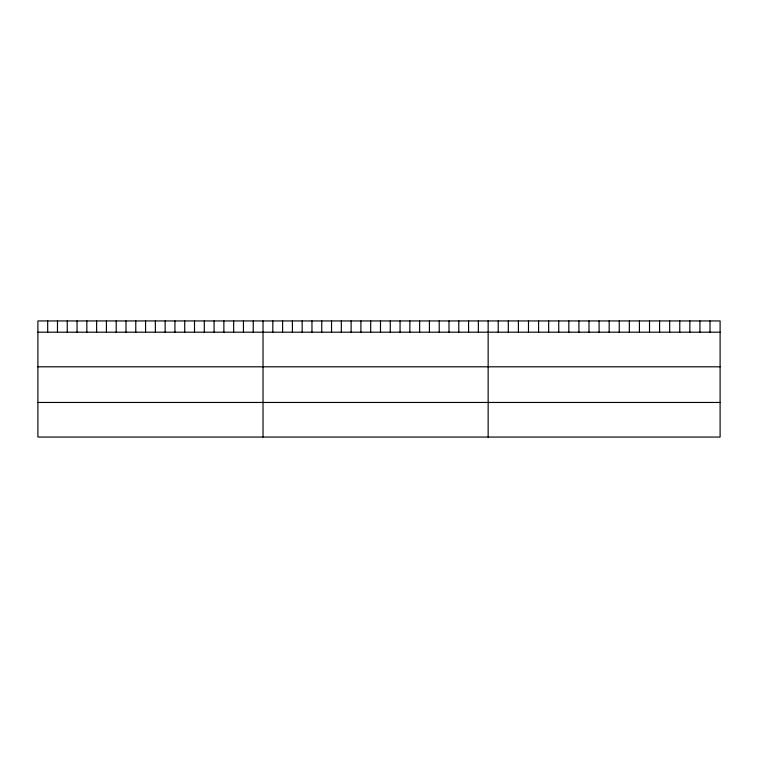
<?xml version="1.0" encoding="UTF-8"?>
<svg xmlns="http://www.w3.org/2000/svg" width="758" height="758" viewBox="0 0 758 758"><rect width="100%" height="100%" fill="white"/><g stroke="black" fill="none" stroke-linecap="round" stroke-linejoin="round"><path stroke-width="1.14" d="M720.1 332.194L720.1 437.063L37.9 437.063L37.9 320.937L720.1 320.937L720.1 332.194L37.9 332.194M37.9 366.806L720.1 366.806M37.9 402.46L720.1 402.46M710.019 320.937L710.019 332.194M699.928 320.937L699.928 332.194M689.846 320.937L689.846 332.194M679.765 320.937L679.765 332.194M669.674 320.937L669.674 332.194M659.593 320.937L659.593 332.194M649.511 320.937L649.511 332.194M639.42 320.937L639.42 332.194M629.339 320.937L629.339 332.194M619.258 320.937L619.258 332.194M609.167 320.937L609.167 332.194M599.085 320.937L599.085 332.194M588.994 320.937L588.994 332.194M578.913 320.937L578.913 332.194M568.832 320.937L568.832 332.194M558.741 320.937L558.741 332.194M548.659 320.937L548.659 332.194M538.578 320.937L538.578 332.194M528.487 320.937L528.487 332.194M518.406 320.937L518.406 332.194M508.324 320.937L508.324 332.194M498.233 320.937L498.233 332.194M488.152 320.937L488.152 437.063M478.364 320.937L478.364 332.194M468.577 320.937L468.577 332.194M458.789 320.937L458.789 332.194M449.001 320.937L449.001 332.194M439.214 320.937L439.214 332.194M429.426 320.937L429.426 332.194M419.638 320.937L419.638 332.194M409.851 320.937L409.851 332.194M400.063 320.937L400.063 332.194M390.275 320.937L390.275 332.194M380.488 320.937L380.488 332.194M370.69 320.937L370.69 332.194M360.903 320.937L360.903 332.194M351.115 320.937L351.115 332.194M341.327 320.937L341.327 332.194M331.54 320.937L331.54 332.194M321.752 320.937L321.752 332.194M311.964 320.937L311.964 332.194M302.177 320.937L302.177 332.194M292.389 320.937L292.389 332.194M282.601 320.937L282.601 332.194M272.814 320.937L272.814 332.194M263.026 320.937L263.026 437.063M253.238 320.937L253.238 332.194M243.451 320.937L243.451 332.194M233.663 320.937L233.663 332.194M223.875 320.937L223.875 332.194M214.088 320.937L214.088 332.194M204.3 320.937L204.3 332.194M194.512 320.937L194.512 332.194M184.725 320.937L184.725 332.194M174.937 320.937L174.937 332.194M165.149 320.937L165.149 332.194M155.362 320.937L155.362 332.194M145.564 320.937L145.564 332.194M135.777 320.937L135.777 332.194M125.989 320.937L125.989 332.194M116.201 320.937L116.201 332.194M106.414 320.937L106.414 332.194M96.626 320.937L96.626 332.194M86.838 320.937L86.838 332.194M77.051 320.937L77.051 332.194M67.263 320.937L67.263 332.194M57.475 320.937L57.475 332.194M47.688 320.937L47.688 332.194"/></g></svg>
